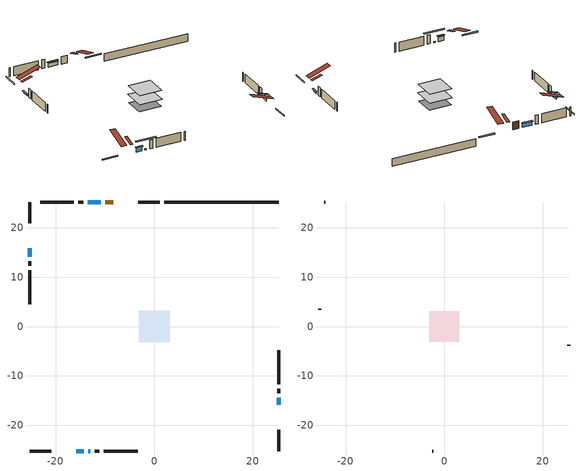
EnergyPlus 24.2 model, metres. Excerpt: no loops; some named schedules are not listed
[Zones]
conditioned space
 floor adiabatic (AdiabaticFloorConstruction): -3.15,-3.15 -3.15,3.15 3.15,3.15 3.15,-3.15 z0.31
 floor foundation (Slab1 construction): -3.04,-2.75 -3.04,2.75 3.04,2.75 3.04,-2.75 z-1.75
 floor foundation (Slab2 construction): -1.29,-1.29 -1.29,1.29 1.29,1.29 1.29,-1.29 z0
 wall outside (RimJoist1 construction): 1.14,25.23 -3.2,25.23 / -25.23,-25.23 -20.89,-25.23 / -25.23,25.23 -25.23,20.89 / 25.23,-25.23 25.23,-20.89 z0.31:0.61
 wall outside (AdiabaticWallConstruction 1): -8.27,25.23 -9.95,25.23 z0.31:2.34
 wall outside (AdiabaticWallConstruction): 25.23,-15.82 25.23,-14.48 z0.31:0.86; -10.88,25.23 -13.5,25.23 z0.31:1.38; -15.82,-25.23 -14.29,-25.23 z0.31:1.56; -25.23,15.82 -25.23,14.18 z0.31:0.76; -13.37,-25.23 -13.01,-25.23 z0.31:0.6
 wall outside (Wall1 construction): -14.43,25.23 -15.36,25.23 / -12.08,-25.23 -11.15,-25.23 / -25.23,13.25 -25.23,12.32 / 25.23,-13.55 25.23,-12.62 z0.31:2.75
 wall outside (Wall2 construction): -16.29,25.23 -23.15,25.23 / -10.22,-25.23 -3.37,-25.23 / -25.23,11.4 -25.23,4.54 / 25.23,-11.7 25.23,-4.84 z0.31:2.75
 wall foundation (FoundationWall1 construction): 2.07,25.23,-1.75 2.07,25.23,0.31 22.92,25.23,0.31 22.92,25.23,0.27 25.23,25.23,0.27 25.23,25.23,-1.75
 window (WindowConstruction): 25.23,-15.82 25.23,-14.48 z0.31:0.86
 window (WindowConstruction 1): -10.88,25.23 -13.5,25.23 z0.31:1.38
 window (WindowConstruction 2): -15.82,-25.23 -14.29,-25.23 z0.31:1.56
 window (WindowConstruction 3): -25.23,15.82 -25.23,14.18 z0.31:0.75
 window (WindowConstruction 4): -13.36,-25.23 -13.01,-25.23 z0.31:0.6
 door (Door): -8.28,25.23 -9.95,25.23 z0.31:2.34
 ceiling adiabatic (AdiabaticFloorConstruction): 3.15,-3.15 3.15,3.15 -3.15,3.15 -3.15,-3.15 z0.31
 roof outside (Roof2 construction): -7.35,25.23,2.75 -7.35,22.49,3.66 -6.62,22.49,3.66 -6.62,25.23,2.75; -16.75,-25.23,2.75 -16.75,-22.49,3.66 -17.47,-22.49,3.66 -17.47,-25.23,2.75; -25.23,16.75,2.75 -22.49,16.75,3.66 -22.49,17.47,3.66 -25.23,17.47,2.75; 25.23,-16.75,2.75 22.49,-16.75,3.66 22.49,-17.47,3.66 25.23,-17.47,2.75
attic - vented
 floor to conditioned space (Floor1 construction Reversed): -3.04,-3.04 -3.04,3.04 3.04,3.04 3.04,-3.04 z2.75
 wall outside (Wall3 construction): -24.07,25.23 -24.3,25.23 / -2.44,-25.23 -2.21,-25.23 / -25.23,3.61 -25.23,3.38 / 25.23,-3.91 25.23,-3.68 z0.31:2.75
 roof outside (Roof1 construction): -5.69,25.23,2.75 -5.69,19.3,4.73 -4.13,19.3,4.73 -4.13,25.23,2.75; -18.4,-25.23,2.75 -18.4,-19.3,4.73 -19.96,-19.3,4.73 -19.96,-25.23,2.75; -25.23,18.4,2.75 -19.3,18.4,4.73 -19.3,19.96,4.73 -25.23,19.96,2.75; 25.23,-18.4,2.75 19.3,-18.4,4.73 19.3,-19.96,4.73 25.23,-19.96,2.75
shading: 25.23,-14.28 25.23,-16.02 25.64,-16.02 25.64,-14.28 z1.06; -13.7,25.23 -10.68,25.23 -10.68,25.64 -13.7,25.64 z1.58; -14.09,-25.23 -16.02,-25.23 -16.02,-25.64 -14.09,-25.64 z1.76; -25.23,13.98 -25.23,16.02 -25.64,16.02 -25.64,13.98 z0.96; -10.3,-25.23 -16.07,-25.23 -16.07,-25.64 -10.3,-25.64 z3.31
[Building]
Building 1: Terrain=Suburbs
[Site:Location]
Saskatoon Intl AP_SK: Latitude {deg}=52.17; Longitude {deg}=-106.7; Time Zone {hr}=-6; Elevation {m}=504; Keep Site Location Information=Yes
[Site:GroundTemperature:Shallow]
-3.29371, -5.9198, -6.13011, -4.88389, 0.118965, 5.09852, 9.41553, 12.1502, 12.3826, 10.1583, 5.95142, 1.12462
[Site:WaterMainsTemperature]
Calculation Method=Schedule; Temperature Schedule=mains temperature schedule
[Material] Roughness=Rough; Thermal Absorptance=0.9
Name | Thickness {m} | Conductivity {W/m-K} | Density {kg/m3} | Specific Heat {J/kg-K} | Solar Absorptance | Visible Absorptance
asphalt or fiberglass shingles | 0.00635 | 0.162714 | 1121.4 | 1465.45 | 0.84 | 0.84
ceiling loosefill ins | 0.169333 | 0.0480833 | 16.02 | 1046.75 | 0.7 | 0.7
ceiling stud and cavity | 0.1397 | 0.0801386 | 65.682 | 1177.47 | 0.7 | 0.7
concrete 4.0 in. | 0.1016 | 1.803125 | 2242.8 | 837.4 | 0.7 | 0.7
concrete 8.0 in. | 0.2032 | 1.803125 | 2242.8 | 837.4 | 0.7 | 0.7
door material | 0.04445 | 0.0451087 | 512.64 | 1214.23 | 0.7 | 0.7
exterior vertical ins | 0.00157494 | 0.029427 | 32.04 | 1214.23 | 0.7 | 0.7
floor covering | 0.0127 | 0.0433444 | 54.468 | 1339.84 | 0.6 | 0.6
floor rigid ins; wall rigid ins | 0.512978 | 0.029427 | 32.04 | 1214.23 | 0.7 | 0.7
floor stud and cavity | 0.1397 | 1.75129 | 37.0049 | 1207.88 | 0.7 | 0.7
furniture material conditioned space 1 | 0.1524 | 0.115458 | 640.8 | 1214.23 | 0.6 | 0.6
gypsum board | 0.0127 | 0.160291 | 801 | 837.4 | 0.6 | 0.6
osb sheathing 0.5 in. | 0.0127 | 0.115458 | 512.64 | 1214.23 | 0.7 | 0.7
osb sheathing 0.75 in. | 0.01905 | 0.115458 | 512.64 | 1214.23 | 0.7 | 0.7
osb sheathing 2.0 in. | 0.0508 | 0.115458 | 512.64 | 1214.23 | 0.7 | 0.7
rim joist stud and cavity | 0.0508 | 0.0291244 | 125.044 | 1163.47 | 0.6 | 0.6
roof stud and cavity | 0.2032 | 0.154323 | 78.34581 | 1123.46 | 0.7 | 0.7
wall stud and cavity | 0.1397 | 0.114651 | 139.0536 | 1170.24 | 0.7 | 0.7
wall stud and cavity 1 | 0.1397 | 0.110654 | 139.0536 | 1170.24 | 0.7 | 0.7
wall stud and cavity 2 | 0.0889 | 6.9971 | 50.32683 | 1063.81 | 0.6 | 0.6
wall stud and cavity 3 | 0.0889 | 0.380278 | 52.3479 | 1209.89 | 0.7 | 0.7
wall stud and cavity 4 | 0.0889 | 0.391764 | 83.0341 | 1211.67 | 0.7 | 0.7
wood siding | 0.0254 | 0.102417 | 544.68 | 1172.36 | 0.4 | 0.4
wood siding 1 | 0.00254 | 0.102417 | 544.68 | 1172.36 | 0.4 | 0.4
wood siding 2; wood siding 3; wood siding 4 | 0.0254 | 0.102417 | 544.68 | 1172.36 | 0.7 | 0.7
[WindowMaterial:SimpleGlazingSystem]
Name | U-Factor {W/m2-K} | Solar Heat Gain Coefficient
WindowMaterial | 3.284723 | 0.58
WindowMaterial 1 | 3.27734 | 0.66
WindowMaterial 2 | 3.27507 | 0.68
WindowMaterial 3 | 3.28302 | 0.54
WindowMaterial 4 | 3.24952 | 0.43
[Construction]
AdiabaticFloorConstruction: floor stud and cavity, floor rigid ins, osb sheathing 0.75 in., floor covering
AdiabaticWallConstruction: wood siding 3, wall rigid ins, wall stud and cavity 3, gypsum board
AdiabaticWallConstruction 1: wood siding 4, wall rigid ins, wall stud and cavity 3, gypsum board
Door: door material
Floor1 construction Reversed: gypsum board, ceiling stud and cavity, ceiling loosefill ins
FoundationWall1 construction: concrete 8.0 in.
furniture construction conditioned space 1: furniture material conditioned space 1
PartitionWallConstruction: gypsum board, wall stud and cavity 4, gypsum board
RimJoist1 construction: wood siding 2, osb sheathing 2.0 in., rim joist stud and cavity
Roof1 construction: asphalt or fiberglass shingles
Roof2 construction: asphalt or fiberglass shingles, osb sheathing 0.75 in., roof stud and cavity, gypsum board
Slab1 construction; Slab2 construction: concrete 4.0 in.
Wall1 construction: wood siding, osb sheathing 0.5 in., wall stud and cavity, gypsum board
Wall2 construction: wood siding, osb sheathing 0.5 in., wall stud and cavity 1, gypsum board
Wall3 construction: wood siding 1, wall stud and cavity 2
WindowConstruction: WindowMaterial
WindowConstruction 1: WindowMaterial 1
WindowConstruction 2: WindowMaterial 2
WindowConstruction 3: WindowMaterial 3
WindowConstruction 4: WindowMaterial 4
[Zone] Multiplier=1; Part of Total Floor Area=Yes
Name | Volume {m3}
attic - vented | 11.8955
conditioned space | 183
[Space]
Name | Zone | Volume {m3}
attic - vented 1 | attic - vented | 11.8955
conditioned space 1 | conditioned space | 183
[ZoneInfiltration:EffectiveLeakageArea]
infil attic - vented 1: Zone or Space=attic - vented 1; Schedule=Always On Discrete; Effective Air Leakage Area {cm2}=1270.97; Stack Coefficient=0.000307021; Wind Coefficient=1.18387e-05
[ZoneMixing]
whole house fan mix: Zone or Space=attic - vented; Schedule=Always On Continuous; Design Flow Rate Calculation Method=Flow/Zone; Design Flow Rate {m3/s}=0; Source Zone or Space=conditioned space
[SurfaceProperty:ExposedFoundationPerimeter] Exposed Perimeter Calculation Method=TotalExposedPerimeter
Name | Total Exposed Perimeter {m}
Slab1 | 23.165
Slab2 | 7.92501
[InternalMass] Zone or ZoneList=conditioned space; Space or SpaceList=conditioned space 1
Name | Construction | Surface Area {m2}
furniture mass conditioned space 1 | furniture construction conditioned space 1 | 31.9759
partition wall mass | PartitionWallConstruction | 79.9397
[Lights]
interior lighting: Zone or ZoneList or Space or SpaceList=conditioned space 1; Schedule=interior lighting schedule; Design Level Calculation Method=LightingLevel; Lighting Level {W}=343.2; Return Air Fraction=0; Fraction Radiant=0.6; Fraction Visible=0.2; Fraction Replaceable=1
[People]
occupants: Zone or ZoneList or Space or SpaceList=conditioned space 1; Number of People Schedule=occupants schedule; Number of People Calculation Method=People; Number of People=3; Fraction Radiant=0.314171; Sensible Heat Fraction=0.56303; Activity Level Schedule=occupants activity schedule; Carbon Dioxide Generation Rate {m3/s-W}=0; Enable ASHRAE 55 Comfort Warnings=No; Mean Radiant Temperature Calculation Type=EnclosureAveraged
[ElectricEquipment] Zone or ZoneList or Space or SpaceList=conditioned space 1; Design Level Calculation Method=EquipmentLevel
Name | Schedule | Design Level {W} | Fraction Latent | Fraction Radiant | Fraction Lost
clothes dryer | clothes dryer schedule | 140.772 | 0.015 | 0.081 | 0.85
clothes washer | clothes washer schedule | 32.1985 | 0.03 | 0.162 | 0.7
cooking range | cooking range schedule | 215.147 | 0.08 | 0.432 | 0.2
dishwasher | dishwasher schedule | 66.8632 | 0.3 | 0.18 | 0.4
fridge | fridge schedule | 72.9452 | 0 | 0.6 | 0
mech vent house fan | mech vent house fan schedule | 10 | 0 | 0 | 1
mech vent house fan cfis | mech vent house fan cfis schedule | 0 | 0 | 0 | 0
misc plug loads | misc plug loads schedule | 494.7 | 0.045 | 0.513 | 0.1
whole house fan | Always On Discrete | 0 | 0 | 0 | 1
[OtherEquipment] Zone or ZoneList or Space or SpaceList=conditioned space 1; Design Level Calculation Method=EquipmentLevel
Name | Fuel Type | Schedule | Design Level {W} | Fraction Latent | Fraction Radiant | Fraction Lost
clothes dryer 1 | Electricity | clothes dryer schedule | 0 | 0.015 | 0.081 | 0.85
cooking range 1 | Electricity | cooking range schedule | 0 | 0.08 | 0.432 | 0.2
general water use latent | None | general water use schedule | 62.594 | 1 | 0 | 0
general water use sensible | None | general water use schedule | -61.6891 | 0 | 0.6 | 0
mech vent house fan latent load | None | Always On Discrete | 0 | 1 | 0 | 0
mech vent house fan sensible load | None | Always On Discrete | 0 | 0 | 0 | 0
water heater energy adjustment1 | NaturalGas | Always On Discrete | 0.01 | 0 | 0 | 1
[ZoneInfiltration:DesignFlowRate] Zone or ZoneList or Space or SpaceList=conditioned space 1; Schedule=Always On Discrete; Design Flow Rate Calculation Method=Flow/Zone; Design Flow Rate {m3/s}=0
infil flow; natural vent flow; whole house fan flow
[AvailabilityManager:Scheduled]
furnace airloop Availability Manager: Schedule=Always On Discrete
[Foundation:Kiva] Initial Indoor Air Temperature {C}=21; Wall Depth Below Slab {m}=0.2032
Name | Wall Height Above Grade {m} | Custom Block Material Name 1 | Custom Block Depth 1 {m} | Custom Block X Position 1 {m} | Custom Block Z Position 1 {m}
Foundation Kiva 1 | 0.309982 | exterior vertical ins | 2.05999 | 0.2032 | 0
Foundation Kiva 2 | 0.1016
[Foundation:Kiva:Settings]
Soil Conductivity {W/m-K}=0.849921; Soil Density {kg/m3}=1842.3; Soil Specific Heat {J/kg-K}=418.7; Ground Solar Absorptivity=0.9; Ground Thermal Absorptivity=0.9; Ground Surface Roughness {m}=0.03; Far-Field Width {m}=40; Deep-Ground Boundary Condition=ZeroFlux; Deep-Ground Depth {m}=40; Minimum Cell Dimension {m}=0.2; Maximum Cell Growth Coefficient=3; Simulation Timestep=Timestep
[Exterior:Lights]
exterior lighting: Schedule=exterior lighting schedule; Design Level {W}=75.6
[EnergyManagementSystem:GlobalVariable]
furnace_airloop_Fan_RTF
infil_program_Qfan
infil_program_Qinf
natural_vent_program_Qnv
natural_vent_program_Qwhf
[EnergyManagementSystem:Sensor]
Name | Output:Variable or Output:Meter Index Key | Output:Variable or Output:Meter
airflow_gain | infil flow | Infiltration Sensible Heat Gain Energy
airflow_gain_1 | natural vent flow | Infiltration Sensible Heat Gain Energy
airflow_gain_2 | whole house fan flow | Infiltration Sensible Heat Gain Energy
airflow_loss | infil flow | Infiltration Sensible Heat Loss Energy
airflow_loss_1 | natural vent flow | Infiltration Sensible Heat Loss Energy
airflow_loss_2 | whole house fan flow | Infiltration Sensible Heat Loss Energy
clg_load_cond |  | Cooling:EnergyTransfer:Zone:CONDITIONED SPACE
clg_sp_s; clg_sp_s_1 | cooling setpoint | Schedule Value
clothes_dryer_exhaust_0_sch_s | clothes dryer exhaust 0 schedule | Schedule Value
cool_season | cooling season schedule | Schedule Value
htg_load_cond |  | Heating:EnergyTransfer:Zone:CONDITIONED SPACE
htg_sp_s; htg_sp_s_1 | heating setpoint | Schedule Value
ig_ee_conv | clothes dryer | Electric Equipment Convective Heating Energy
ig_ee_conv_2 | cooking range | Electric Equipment Convective Heating Energy
ig_ee_conv_4 | fridge | Electric Equipment Convective Heating Energy
ig_ee_conv_5 | misc plug loads | Electric Equipment Convective Heating Energy
ig_ee_conv_6 | whole house fan | Electric Equipment Convective Heating Energy
ig_ee_rad | clothes dryer | Electric Equipment Radiant Heating Energy
ig_ee_rad_2 | cooking range | Electric Equipment Radiant Heating Energy
ig_ee_rad_4 | fridge | Electric Equipment Radiant Heating Energy
ig_ee_rad_5 | misc plug loads | Electric Equipment Radiant Heating Energy
ig_ee_rad_6 | whole house fan | Electric Equipment Radiant Heating Energy
ig_lgt_conv | interior lighting | Lights Convective Heating Energy
ig_lgt_rad | interior lighting | Lights Radiant Heating Energy
ig_lgt_vis | interior lighting | Lights Visible Radiation Heating Energy
ig_oe_conv | clothes dryer 1 | Other Equipment Convective Heating Energy
ig_oe_conv_1 | cooking range 1 | Other Equipment Convective Heating Energy
ig_oe_conv_2 | general water use latent | Other Equipment Convective Heating Energy
ig_oe_conv_3 | general water use sensible | Other Equipment Convective Heating Energy
ig_oe_conv_4 | water heater energy adjustment1 | Other Equipment Convective Heating Energy
ig_oe_rad | clothes dryer 1 | Other Equipment Radiant Heating Energy
ig_oe_rad_1 | cooking range 1 | Other Equipment Radiant Heating Energy
ig_oe_rad_2 | general water use latent | Other Equipment Radiant Heating Energy
ig_oe_rad_3 | general water use sensible | Other Equipment Radiant Heating Energy
ig_oe_rad_4 | water heater energy adjustment1 | Other Equipment Radiant Heating Energy
ig_ppl_conv | occupants | People Convective Heating Energy
ig_ppl_rad | occupants | People Radiant Heating Energy
im_conv | furniture mass conditioned space 1 | Surface Inside Face Convection Heat Gain Energy
im_conv_1 | partition wall mass | Surface Inside Face Convection Heat Gain Energy
im_ig | furniture mass conditioned space 1 | Surface Inside Face Internal Gains Radiation Heat Gain Energy
im_ig_1 | partition wall mass | Surface Inside Face Internal Gains Radiation Heat Gain Energy
im_lgt | furniture mass conditioned space 1 | Surface Inside Face Lights Radiation Heat Gain Energy
im_lgt_1 | partition wall mass | Surface Inside Face Lights Radiation Heat Gain Energy
im_sol | furniture mass conditioned space 1 | Surface Inside Face Solar Radiation Heat Gain Energy
im_sol_1 | partition wall mass | Surface Inside Face Solar Radiation Heat Gain Energy
im_surf | furniture mass conditioned space 1 | Surface Inside Face Net Surface Thermal Radiation Heat Gain Energy
im_surf_1 | partition wall mass | Surface Inside Face Net Surface Thermal Radiation Heat Gain Energy
mv_conv | mech vent house fan | Electric Equipment Convective Heating Energy
mv_conv_1 | mech vent house fan cfis | Electric Equipment Convective Heating Energy
mv_conv_2 | mech vent house fan latent load | Other Equipment Convective Heating Energy
mv_conv_3 | mech vent house fan sensible load | Other Equipment Convective Heating Energy
mv_rad | mech vent house fan | Electric Equipment Radiant Heating Energy
mv_rad_1 | mech vent house fan cfis | Electric Equipment Radiant Heating Energy
mv_rad_2 | mech vent house fan latent load | Other Equipment Radiant Heating Energy
mv_rad_3 | mech vent house fan sensible load | Other Equipment Radiant Heating Energy
natural_vent_s | natural vent schedule | Schedule Value
out_pb_s |  | Site Outdoor Air Barometric Pressure
out_wt_s |  | Site Outdoor Air Humidity Ratio
site_vw_s |  | Site Wind Speed
ss_back_out | Window1 | Surface Window Shortwave from Zone Back Out Window Heat Transfer Rate
ss_back_out_1 | Window3 | Surface Window Shortwave from Zone Back Out Window Heat Transfer Rate
ss_back_out_2 | Window5 | Surface Window Shortwave from Zone Back Out Window Heat Transfer Rate
ss_back_out_3 | Window6 | Surface Window Shortwave from Zone Back Out Window Heat Transfer Rate
ss_back_out_4 | Window9 | Surface Window Shortwave from Zone Back Out Window Heat Transfer Rate
ss_conv | Door1 | Surface Inside Face Convection Heat Gain Energy
ss_conv_1 | Window1 | Surface Inside Face Convection Heat Gain Energy
ss_conv_2 | Window3 | Surface Inside Face Convection Heat Gain Energy
ss_conv_3 | Window5 | Surface Inside Face Convection Heat Gain Energy
ss_conv_4 | Window6 | Surface Inside Face Convection Heat Gain Energy
ss_conv_5 | Window9 | Surface Inside Face Convection Heat Gain Energy
ss_ig | Door1 | Surface Inside Face Internal Gains Radiation Heat Gain Energy
ss_ig_1 | Window1 | Surface Inside Face Internal Gains Radiation Heat Gain Energy
ss_ig_2 | Window3 | Surface Inside Face Internal Gains Radiation Heat Gain Energy
ss_ig_3 | Window5 | Surface Inside Face Internal Gains Radiation Heat Gain Energy
ss_ig_4 | Window6 | Surface Inside Face Internal Gains Radiation Heat Gain Energy
ss_ig_5 | Window9 | Surface Inside Face Internal Gains Radiation Heat Gain Energy
ss_lgt | Door1 | Surface Inside Face Lights Radiation Heat Gain Energy
ss_sol | Door1 | Surface Inside Face Solar Radiation Heat Gain Energy
ss_surf | Door1 | Surface Inside Face Net Surface Thermal Radiation Heat Gain Energy
ss_surf_1 | Window1 | Surface Inside Face Net Surface Thermal Radiation Heat Gain Energy
ss_surf_2 | Window3 | Surface Inside Face Net Surface Thermal Radiation Heat Gain Energy
ss_surf_3 | Window5 | Surface Inside Face Net Surface Thermal Radiation Heat Gain Energy
ss_surf_4 | Window6 | Surface Inside Face Net Surface Thermal Radiation Heat Gain Energy
ss_surf_5 | Window9 | Surface Inside Face Net Surface Thermal Radiation Heat Gain Energy
ss_trans_in | Window1 | Surface Window Transmitted Solar Radiation Rate
ss_trans_in_1 | Window3 | Surface Window Transmitted Solar Radiation Rate
ss_trans_in_2 | Window5 | Surface Window Transmitted Solar Radiation Rate
ss_trans_in_3 | Window6 | Surface Window Transmitted Solar Radiation Rate
ss_trans_in_4 | Window9 | Surface Window Transmitted Solar Radiation Rate
ss_trans_out | Window1 | Surface Inside Face Initial Transmitted Diffuse Transmitted Out Window Solar Radiation Rate
ss_trans_out_1 | Window3 | Surface Inside Face Initial Transmitted Diffuse Transmitted Out Window Solar Radiation Rate
ss_trans_out_2 | Window5 | Surface Inside Face Initial Transmitted Diffuse Transmitted Out Window Solar Radiation Rate
ss_trans_out_3 | Window6 | Surface Inside Face Initial Transmitted Diffuse Transmitted Out Window Solar Radiation Rate
ss_trans_out_4 | Window9 | Surface Inside Face Initial Transmitted Diffuse Transmitted Out Window Solar Radiation Rate
s_conv | Floor1 | Surface Inside Face Convection Heat Gain Energy
s_conv_1 | FoundationWall1 | Surface Inside Face Convection Heat Gain Energy
s_conv_10 | Roof2:270 | Surface Inside Face Convection Heat Gain Energy
s_conv_11 | Roof2:90 | Surface Inside Face Convection Heat Gain Energy
s_conv_12 | Slab1 | Surface Inside Face Convection Heat Gain Energy
s_conv_13 | Slab2 | Surface Inside Face Convection Heat Gain Energy
s_conv_14 | Wall1:0 | Surface Inside Face Convection Heat Gain Energy
s_conv_15 | Wall1:180 | Surface Inside Face Convection Heat Gain Energy
s_conv_16 | Wall1:270 | Surface Inside Face Convection Heat Gain Energy
s_conv_17 | Wall1:90 | Surface Inside Face Convection Heat Gain Energy
s_conv_18 | Wall2:0 | Surface Inside Face Convection Heat Gain Energy
s_conv_19 | Wall2:180 | Surface Inside Face Convection Heat Gain Energy
s_conv_2 | inferred conditioned ceiling | Surface Inside Face Convection Heat Gain Energy
s_conv_20 | Wall2:270 | Surface Inside Face Convection Heat Gain Energy
s_conv_21 | Wall2:90 | Surface Inside Face Convection Heat Gain Energy
s_conv_3 | inferred conditioned floor | Surface Inside Face Convection Heat Gain Energy
s_conv_4 | RimJoist1:0 | Surface Inside Face Convection Heat Gain Energy
s_conv_5 | RimJoist1:180 | Surface Inside Face Convection Heat Gain Energy
s_conv_6 | RimJoist1:270 | Surface Inside Face Convection Heat Gain Energy
s_conv_7 | RimJoist1:90 | Surface Inside Face Convection Heat Gain Energy
s_conv_8 | Roof2:0 | Surface Inside Face Convection Heat Gain Energy
s_conv_9 | Roof2:180 | Surface Inside Face Convection Heat Gain Energy
s_ig | Floor1 | Surface Inside Face Internal Gains Radiation Heat Gain Energy
s_ig_1 | FoundationWall1 | Surface Inside Face Internal Gains Radiation Heat Gain Energy
s_ig_10 | Roof2:270 | Surface Inside Face Internal Gains Radiation Heat Gain Energy
s_ig_11 | Roof2:90 | Surface Inside Face Internal Gains Radiation Heat Gain Energy
s_ig_12 | Slab1 | Surface Inside Face Internal Gains Radiation Heat Gain Energy
s_ig_13 | Slab2 | Surface Inside Face Internal Gains Radiation Heat Gain Energy
s_ig_14 | Wall1:0 | Surface Inside Face Internal Gains Radiation Heat Gain Energy
s_ig_15 | Wall1:180 | Surface Inside Face Internal Gains Radiation Heat Gain Energy
s_ig_16 | Wall1:270 | Surface Inside Face Internal Gains Radiation Heat Gain Energy
s_ig_17 | Wall1:90 | Surface Inside Face Internal Gains Radiation Heat Gain Energy
s_ig_18 | Wall2:0 | Surface Inside Face Internal Gains Radiation Heat Gain Energy
s_ig_19 | Wall2:180 | Surface Inside Face Internal Gains Radiation Heat Gain Energy
s_ig_2 | inferred conditioned ceiling | Surface Inside Face Internal Gains Radiation Heat Gain Energy
s_ig_20 | Wall2:270 | Surface Inside Face Internal Gains Radiation Heat Gain Energy
s_ig_21 | Wall2:90 | Surface Inside Face Internal Gains Radiation Heat Gain Energy
s_ig_3 | inferred conditioned floor | Surface Inside Face Internal Gains Radiation Heat Gain Energy
s_ig_4 | RimJoist1:0 | Surface Inside Face Internal Gains Radiation Heat Gain Energy
s_ig_5 | RimJoist1:180 | Surface Inside Face Internal Gains Radiation Heat Gain Energy
s_ig_6 | RimJoist1:270 | Surface Inside Face Internal Gains Radiation Heat Gain Energy
s_ig_7 | RimJoist1:90 | Surface Inside Face Internal Gains Radiation Heat Gain Energy
s_ig_8 | Roof2:0 | Surface Inside Face Internal Gains Radiation Heat Gain Energy
s_ig_9 | Roof2:180 | Surface Inside Face Internal Gains Radiation Heat Gain Energy
s_lgt | Floor1 | Surface Inside Face Lights Radiation Heat Gain Energy
s_lgt_1 | FoundationWall1 | Surface Inside Face Lights Radiation Heat Gain Energy
s_lgt_10 | Roof2:270 | Surface Inside Face Lights Radiation Heat Gain Energy
s_lgt_11 | Roof2:90 | Surface Inside Face Lights Radiation Heat Gain Energy
s_lgt_12 | Slab1 | Surface Inside Face Lights Radiation Heat Gain Energy
s_lgt_13 | Slab2 | Surface Inside Face Lights Radiation Heat Gain Energy
s_lgt_14 | Wall1:0 | Surface Inside Face Lights Radiation Heat Gain Energy
s_lgt_15 | Wall1:180 | Surface Inside Face Lights Radiation Heat Gain Energy
s_lgt_16 | Wall1:270 | Surface Inside Face Lights Radiation Heat Gain Energy
s_lgt_17 | Wall1:90 | Surface Inside Face Lights Radiation Heat Gain Energy
s_lgt_18 | Wall2:0 | Surface Inside Face Lights Radiation Heat Gain Energy
s_lgt_19 | Wall2:180 | Surface Inside Face Lights Radiation Heat Gain Energy
s_lgt_2 | inferred conditioned ceiling | Surface Inside Face Lights Radiation Heat Gain Energy
s_lgt_20 | Wall2:270 | Surface Inside Face Lights Radiation Heat Gain Energy
s_lgt_21 | Wall2:90 | Surface Inside Face Lights Radiation Heat Gain Energy
s_lgt_3 | inferred conditioned floor | Surface Inside Face Lights Radiation Heat Gain Energy
s_lgt_4 | RimJoist1:0 | Surface Inside Face Lights Radiation Heat Gain Energy
s_lgt_5 | RimJoist1:180 | Surface Inside Face Lights Radiation Heat Gain Energy
s_lgt_6 | RimJoist1:270 | Surface Inside Face Lights Radiation Heat Gain Energy
s_lgt_7 | RimJoist1:90 | Surface Inside Face Lights Radiation Heat Gain Energy
s_lgt_8 | Roof2:0 | Surface Inside Face Lights Radiation Heat Gain Energy
s_lgt_9 | Roof2:180 | Surface Inside Face Lights Radiation Heat Gain Energy
s_sol | Floor1 | Surface Inside Face Solar Radiation Heat Gain Energy
s_sol_1 | FoundationWall1 | Surface Inside Face Solar Radiation Heat Gain Energy
s_sol_10 | Roof2:270 | Surface Inside Face Solar Radiation Heat Gain Energy
s_sol_11 | Roof2:90 | Surface Inside Face Solar Radiation Heat Gain Energy
s_sol_12 | Slab1 | Surface Inside Face Solar Radiation Heat Gain Energy
s_sol_13 | Slab2 | Surface Inside Face Solar Radiation Heat Gain Energy
s_sol_14 | Wall1:0 | Surface Inside Face Solar Radiation Heat Gain Energy
s_sol_15 | Wall1:180 | Surface Inside Face Solar Radiation Heat Gain Energy
s_sol_16 | Wall1:270 | Surface Inside Face Solar Radiation Heat Gain Energy
s_sol_17 | Wall1:90 | Surface Inside Face Solar Radiation Heat Gain Energy
s_sol_18 | Wall2:0 | Surface Inside Face Solar Radiation Heat Gain Energy
s_sol_19 | Wall2:180 | Surface Inside Face Solar Radiation Heat Gain Energy
s_sol_2 | inferred conditioned ceiling | Surface Inside Face Solar Radiation Heat Gain Energy
s_sol_20 | Wall2:270 | Surface Inside Face Solar Radiation Heat Gain Energy
s_sol_21 | Wall2:90 | Surface Inside Face Solar Radiation Heat Gain Energy
s_sol_3 | inferred conditioned floor | Surface Inside Face Solar Radiation Heat Gain Energy
s_sol_4 | RimJoist1:0 | Surface Inside Face Solar Radiation Heat Gain Energy
